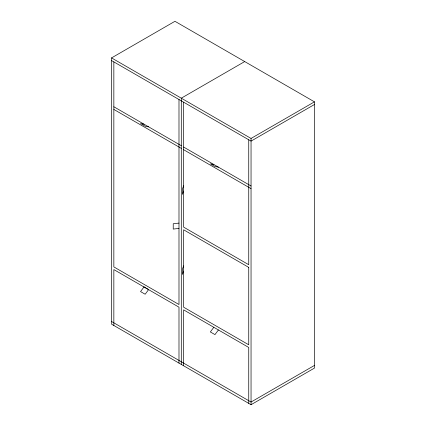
<?xml version="1.0" encoding="UTF-8"?>
<svg xmlns="http://www.w3.org/2000/svg" width="426" height="426" viewBox="0 0 426 426"><rect width="100%" height="100%" fill="white"/><g stroke="black" fill="none" stroke-linecap="round" stroke-linejoin="round"><path stroke-width="0.64" d="M183.601 185.741L182.45 189.069L182.45 194.394L183.601 191.066M183.601 265.819L182.45 269.147L182.45 274.472L183.601 271.144M213.809 327.29L210.353 331.95L214.965 334.612L218.421 329.953M111.543 57.909L174.953 21.3L314.457 101.841L314.457 368.091L251.047 404.7L111.543 324.159L111.543 57.909L251.047 138.45L314.457 101.841M244.705 61.568L181.295 98.177L181.295 364.432M314.457 104.503L251.047 141.112L111.543 60.572M314.457 365.428L251.047 402.037L111.543 321.497M178.989 223.091L173.228 223.756L173.228 229.081L178.989 228.416M144.009 124.2L140.548 123.535L145.16 126.197L148.621 126.863M213.863 164.511L210.407 163.845L215.018 166.507L218.474 167.173M113.849 106.766L181.295 145.703M183.601 147.034L251.047 185.976M113.849 109.429L181.295 148.365M183.601 149.696L251.047 188.638M251.047 138.45L251.047 404.7M248.741 139.781L248.741 264.716L183.601 227.111L183.601 102.171M248.741 403.369L248.741 347.456L183.601 309.851L183.601 365.764M178.989 99.508L178.989 304.526L113.849 266.916L113.849 61.903M178.989 363.101L178.989 307.189L113.849 269.578L113.849 325.491M144.009 286.922L140.553 291.581L145.165 294.244L148.621 289.584L144.009 286.922M248.741 267.379L183.601 229.774L183.601 307.189L248.741 344.794L248.741 267.379"/></g></svg>
